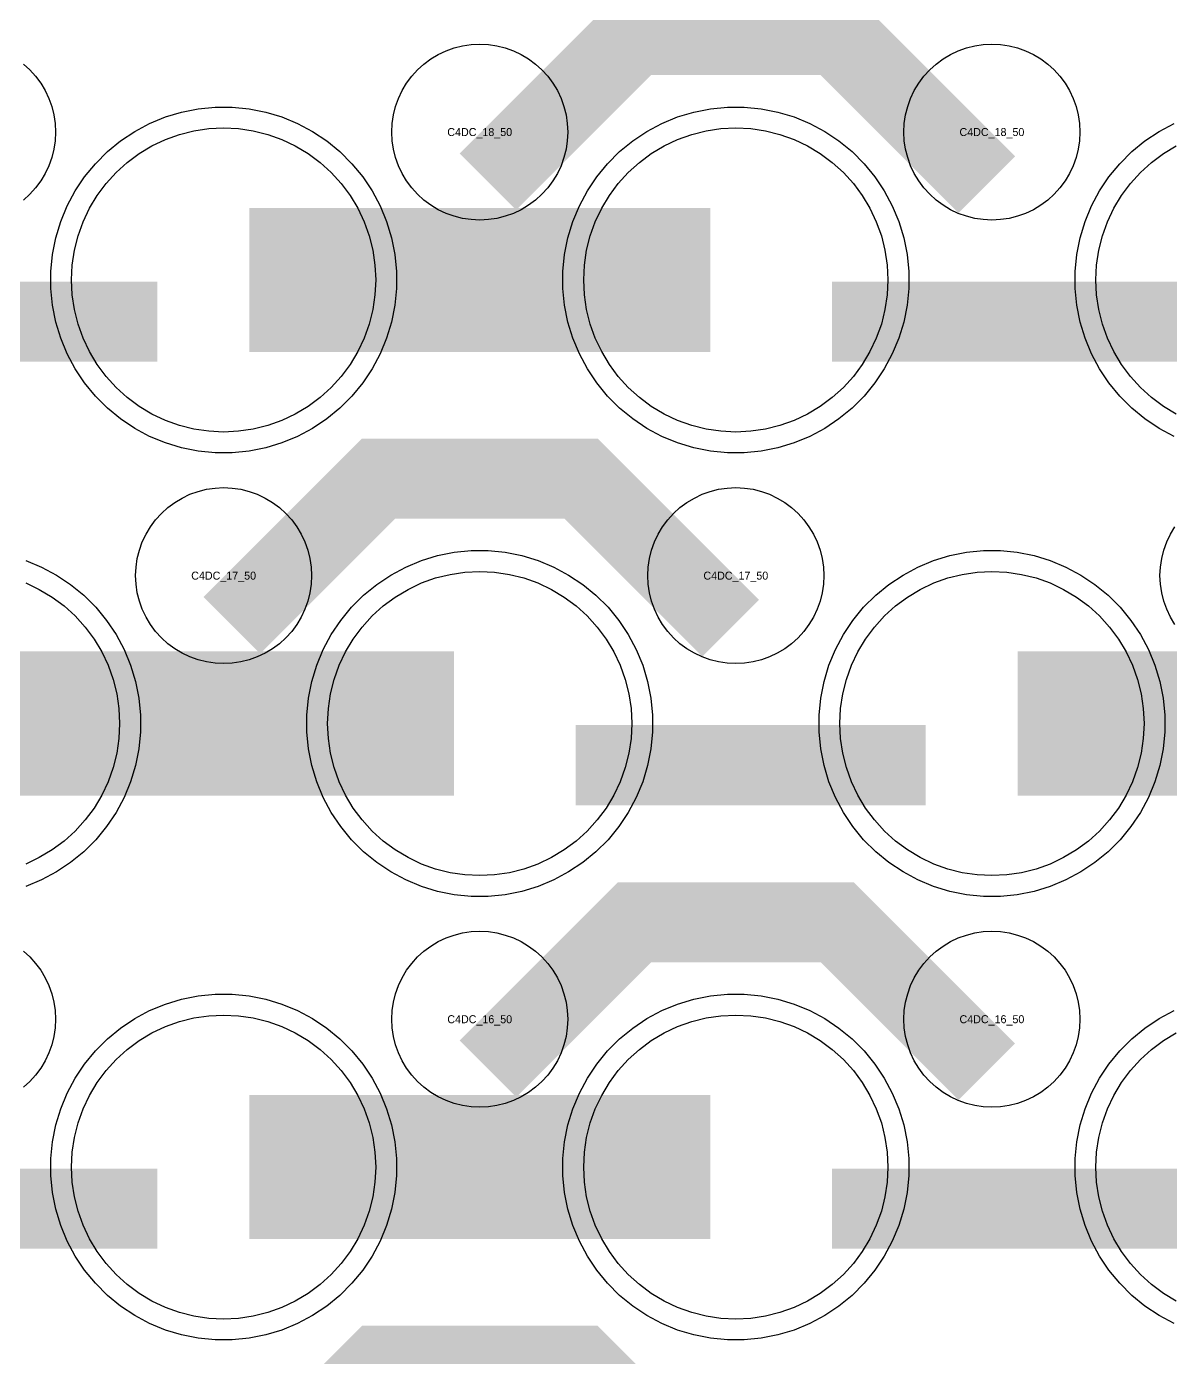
# Model space of a CAD drawing. Extents: x -11880 to 11880, y -14992 to 14992.
# Drawn here: x 3938.5 to 4295.8, y -12682 to -12266.3 of the extents above; entities that cross this region are included whole.
import ezdxf
from ezdxf.enums import TextEntityAlignment as Align

# ---------------------------------------------------------------- set-up
doc = ezdxf.new("R2010")
doc.units = 0
doc.header["$MEASUREMENT"] = 0
for name, color, linetype in [('GDS_775_DT_237', 138, 'CONTINUOUS'), ('RDL1_FS', 34, 'CONTINUOUS'), ('RDL_BS', 160, 'CONTINUOUS')]:
    doc.layers.add(name, color=color, linetype=linetype)

msp = doc.modelspace()

# ---------------------------------------------------------------- linework, layer by layer
at = {"layer": 'RDL1_FS', "color": 241, "true_color": 0xf7abae}
for points in [[(4000, -12392.919), (3995.343, -12392.69), (3990.732, -12392.006), (3986.209, -12390.874), (3981.819, -12389.302), (3977.605, -12387.31), (3973.605, -12384.912), (3969.86, -12382.134), (3966.406, -12379.004), (3963.276, -12375.55), (3960.498, -12371.805), (3958.1, -12367.805), (3956.108, -12363.591), (3954.536, -12359.201), (3953.404, -12354.678), (3952.72, -12350.067), (3952.491, -12345.41), (3952.72, -12340.753), (3953.404, -12336.142), (3954.536, -12331.619), (3956.108, -12327.229), (3958.1, -12323.015), (3960.498, -12319.015), (3963.276, -12315.27), (3966.406, -12311.816), (3969.86, -12308.686), (3973.605, -12305.908), (3977.605, -12303.51), (3981.819, -12301.518), (3986.209, -12299.946), (3990.732, -12298.814), (3995.343, -12298.13), (4000, -12297.901), (4004.657, -12298.13), (4009.268, -12298.814), (4013.791, -12299.946), (4018.181, -12301.518), (4022.395, -12303.51), (4026.395, -12305.908), (4030.14, -12308.686), (4033.594, -12311.816), (4036.724, -12315.27), (4039.502, -12319.015), (4041.9, -12323.015), (4043.892, -12327.229), (4045.464, -12331.619), (4046.596, -12336.142), (4047.28, -12340.753), (4047.509, -12345.41), (4047.28, -12350.067), (4046.596, -12354.678), (4045.464, -12359.201), (4043.892, -12363.591), (4041.9, -12367.805), (4039.502, -12371.805), (4036.724, -12375.55), (4033.594, -12379.004), (4030.14, -12382.134), (4026.395, -12384.912), (4022.395, -12387.31), (4018.181, -12389.302), (4013.791, -12390.874), (4009.268, -12392.006), (4004.657, -12392.69)], [(4160, -12392.919), (4155.343, -12392.69), (4150.732, -12392.006), (4146.209, -12390.874), (4141.819, -12389.302), (4137.605, -12387.31), (4133.605, -12384.912), (4129.86, -12382.134), (4126.406, -12379.004), (4123.276, -12375.55), (4120.498, -12371.805), (4118.1, -12367.805), (4116.108, -12363.591), (4114.536, -12359.201), (4113.404, -12354.678), (4112.72, -12350.067), (4112.491, -12345.41), (4112.72, -12340.753), (4113.404, -12336.142), (4114.536, -12331.619), (4116.108, -12327.229), (4118.1, -12323.015), (4120.498, -12319.015), (4123.276, -12315.27), (4126.406, -12311.816), (4129.86, -12308.686), (4133.605, -12305.908), (4137.605, -12303.51), (4141.819, -12301.518), (4146.209, -12299.946), (4150.732, -12298.814), (4155.343, -12298.13), (4160, -12297.901), (4164.657, -12298.13), (4169.268, -12298.814), (4173.791, -12299.946), (4178.181, -12301.518), (4182.395, -12303.51), (4186.395, -12305.908), (4190.14, -12308.686), (4193.594, -12311.816), (4196.724, -12315.27), (4199.502, -12319.015), (4201.9, -12323.015), (4203.892, -12327.229), (4205.464, -12331.619), (4206.596, -12336.142), (4207.28, -12340.753), (4207.509, -12345.41), (4207.28, -12350.067), (4206.596, -12354.678), (4205.464, -12359.201), (4203.892, -12363.591), (4201.9, -12367.805), (4199.502, -12371.805), (4196.724, -12375.55), (4193.594, -12379.004), (4190.14, -12382.134), (4186.395, -12384.912), (4182.395, -12387.31), (4178.181, -12389.302), (4173.791, -12390.874), (4169.268, -12392.006), (4164.657, -12392.69)], [(4080, -12531.484), (4075.343, -12531.255), (4070.732, -12530.571), (4066.209, -12529.439), (4061.819, -12527.867), (4057.605, -12525.875), (4053.605, -12523.477), (4049.86, -12520.699), (4046.406, -12517.569), (4043.276, -12514.115), (4040.498, -12510.37), (4038.1, -12506.37), (4036.108, -12502.156), (4034.536, -12497.766), (4033.404, -12493.243), (4032.72, -12488.632), (4032.491, -12483.975), (4032.72, -12479.318), (4033.404, -12474.707), (4034.536, -12470.184), (4036.108, -12465.794), (4038.1, -12461.58), (4040.498, -12457.58), (4043.276, -12453.835), (4046.406, -12450.381), (4049.86, -12447.251), (4053.605, -12444.473), (4057.605, -12442.075), (4061.819, -12440.083), (4066.209, -12438.511), (4070.732, -12437.379), (4075.343, -12436.695), (4080, -12436.466), (4084.657, -12436.695), (4089.268, -12437.379), (4093.791, -12438.511), (4098.181, -12440.083), (4102.395, -12442.075), (4106.395, -12444.473), (4110.14, -12447.251), (4113.594, -12450.381), (4116.724, -12453.835), (4119.502, -12457.58), (4121.9, -12461.58), (4123.892, -12465.794), (4125.464, -12470.184), (4126.596, -12474.707), (4127.28, -12479.318), (4127.509, -12483.975), (4127.28, -12488.632), (4126.596, -12493.243), (4125.464, -12497.766), (4123.892, -12502.156), (4121.9, -12506.37), (4119.502, -12510.37), (4116.724, -12514.115), (4113.594, -12517.569), (4110.14, -12520.699), (4106.395, -12523.477), (4102.395, -12525.875), (4098.181, -12527.867), (4093.791, -12529.439), (4089.268, -12530.571), (4084.657, -12531.255)], [(4240, -12531.484), (4235.343, -12531.255), (4230.732, -12530.571), (4226.209, -12529.439), (4221.819, -12527.867), (4217.605, -12525.875), (4213.605, -12523.477), (4209.86, -12520.699), (4206.406, -12517.569), (4203.276, -12514.115), (4200.498, -12510.37), (4198.1, -12506.37), (4196.108, -12502.156), (4194.536, -12497.766), (4193.404, -12493.243), (4192.72, -12488.632), (4192.491, -12483.975), (4192.72, -12479.318), (4193.404, -12474.707), (4194.536, -12470.184), (4196.108, -12465.794), (4198.1, -12461.58), (4200.498, -12457.58), (4203.276, -12453.835), (4206.406, -12450.381), (4209.86, -12447.251), (4213.605, -12444.473), (4217.605, -12442.075), (4221.819, -12440.083), (4226.209, -12438.511), (4230.732, -12437.379), (4235.343, -12436.695), (4240, -12436.466), (4244.657, -12436.695), (4249.268, -12437.379), (4253.791, -12438.511), (4258.181, -12440.083), (4262.395, -12442.075), (4266.395, -12444.473), (4270.14, -12447.251), (4273.594, -12450.381), (4276.724, -12453.835), (4279.502, -12457.58), (4281.9, -12461.58), (4283.892, -12465.794), (4285.464, -12470.184), (4286.596, -12474.707), (4287.28, -12479.318), (4287.509, -12483.975), (4287.28, -12488.632), (4286.596, -12493.243), (4285.464, -12497.766), (4283.892, -12502.156), (4281.9, -12506.37), (4279.502, -12510.37), (4276.724, -12514.115), (4273.594, -12517.569), (4270.14, -12520.699), (4266.395, -12523.477), (4262.395, -12525.875), (4258.181, -12527.867), (4253.791, -12529.439), (4249.268, -12530.571), (4244.657, -12531.255)]]:
    msp.add_lwpolyline(points, close=True, dxfattribs=at)
for points in [[(4297.605, -12387.31), (4293.605, -12384.912), (4289.86, -12382.134), (4286.406, -12379.004), (4283.276, -12375.55), (4280.498, -12371.805), (4278.1, -12367.805), (4276.108, -12363.591), (4274.536, -12359.201), (4273.404, -12354.678), (4272.72, -12350.067), (4272.491, -12345.41), (4272.72, -12340.753), (4273.404, -12336.142), (4274.536, -12331.619), (4276.108, -12327.229), (4278.1, -12323.015), (4280.498, -12319.015), (4283.276, -12315.27), (4286.406, -12311.816), (4289.86, -12308.686), (4293.605, -12305.908), (4297.605, -12303.51)], [(3938.181, -12440.083), (3942.395, -12442.075), (3946.395, -12444.473), (3950.14, -12447.251), (3953.594, -12450.381), (3956.724, -12453.835), (3959.502, -12457.58), (3961.9, -12461.58), (3963.892, -12465.794), (3965.464, -12470.184), (3966.596, -12474.707), (3967.28, -12479.318), (3967.509, -12483.975), (3967.28, -12488.632), (3966.596, -12493.243), (3965.464, -12497.766), (3963.892, -12502.156), (3961.9, -12506.37), (3959.502, -12510.37), (3956.724, -12514.115), (3953.594, -12517.569), (3950.14, -12520.699), (3946.395, -12523.477), (3942.395, -12525.875), (3938.181, -12527.867)]]:
    msp.add_lwpolyline(points, dxfattribs=at)
for points in [[(4008.002, -12345.41, 45, 45, 0), (4080.002, -12345.41, 45, 45, 0)], [(4080.002, -12345.41, 45, 45, 0), (4152.002, -12345.41, 45, 45, 0)], [(3928.002, -12483.975, 45, 45, 0), (4000.002, -12483.975, 45, 45, 0)], [(4000.002, -12483.975, 45, 45, 0), (4072.002, -12483.975, 45, 45, 0)], [(4248.002, -12483.975, 45, 45, 0), (4320.002, -12483.975, 45, 45, 0)]]:
    msp.add_lwpolyline(points, format="xyseb", dxfattribs=at)
at = {"layer": 'RDL1_FS'}
for points in [[(4000, -12670.049), (3995.343, -12669.82), (3990.732, -12669.136), (3986.209, -12668.004), (3981.819, -12666.432), (3977.605, -12664.44), (3973.605, -12662.042), (3969.86, -12659.264), (3966.406, -12656.134), (3963.276, -12652.68), (3960.498, -12648.935), (3958.1, -12644.935), (3956.108, -12640.721), (3954.536, -12636.331), (3953.404, -12631.808), (3952.72, -12627.197), (3952.491, -12622.54), (3952.72, -12617.883), (3953.404, -12613.272), (3954.536, -12608.749), (3956.108, -12604.359), (3958.1, -12600.145), (3960.498, -12596.145), (3963.276, -12592.4), (3966.406, -12588.946), (3969.86, -12585.816), (3973.605, -12583.038), (3977.605, -12580.64), (3981.819, -12578.648), (3986.209, -12577.076), (3990.732, -12575.944), (3995.343, -12575.26), (4000, -12575.031), (4004.657, -12575.26), (4009.268, -12575.944), (4013.791, -12577.076), (4018.181, -12578.648), (4022.395, -12580.64), (4026.395, -12583.038), (4030.14, -12585.816), (4033.594, -12588.946), (4036.724, -12592.4), (4039.502, -12596.145), (4041.9, -12600.145), (4043.892, -12604.359), (4045.464, -12608.749), (4046.596, -12613.272), (4047.28, -12617.883), (4047.509, -12622.54), (4047.28, -12627.197), (4046.596, -12631.808), (4045.464, -12636.331), (4043.892, -12640.721), (4041.9, -12644.935), (4039.502, -12648.935), (4036.724, -12652.68), (4033.594, -12656.134), (4030.14, -12659.264), (4026.395, -12662.042), (4022.395, -12664.44), (4018.181, -12666.432), (4013.791, -12668.004), (4009.268, -12669.136), (4004.657, -12669.82)], [(4160, -12670.049), (4155.343, -12669.82), (4150.732, -12669.136), (4146.209, -12668.004), (4141.819, -12666.432), (4137.605, -12664.44), (4133.605, -12662.042), (4129.86, -12659.264), (4126.406, -12656.134), (4123.276, -12652.68), (4120.498, -12648.935), (4118.1, -12644.935), (4116.108, -12640.721), (4114.536, -12636.331), (4113.404, -12631.808), (4112.72, -12627.197), (4112.491, -12622.54), (4112.72, -12617.883), (4113.404, -12613.272), (4114.536, -12608.749), (4116.108, -12604.359), (4118.1, -12600.145), (4120.498, -12596.145), (4123.276, -12592.4), (4126.406, -12588.946), (4129.86, -12585.816), (4133.605, -12583.038), (4137.605, -12580.64), (4141.819, -12578.648), (4146.209, -12577.076), (4150.732, -12575.944), (4155.343, -12575.26), (4160, -12575.031), (4164.657, -12575.26), (4169.268, -12575.944), (4173.791, -12577.076), (4178.181, -12578.648), (4182.395, -12580.64), (4186.395, -12583.038), (4190.14, -12585.816), (4193.594, -12588.946), (4196.724, -12592.4), (4199.502, -12596.145), (4201.9, -12600.145), (4203.892, -12604.359), (4205.464, -12608.749), (4206.596, -12613.272), (4207.28, -12617.883), (4207.509, -12622.54), (4207.28, -12627.197), (4206.596, -12631.808), (4205.464, -12636.331), (4203.892, -12640.721), (4201.9, -12644.935), (4199.502, -12648.935), (4196.724, -12652.68), (4193.594, -12656.134), (4190.14, -12659.264), (4186.395, -12662.042), (4182.395, -12664.44), (4178.181, -12666.432), (4173.791, -12668.004), (4169.268, -12669.136), (4164.657, -12669.82)]]:
    msp.add_lwpolyline(points, close=True, dxfattribs=at)
msp.add_lwpolyline([(4297.605, -12664.44), (4293.605, -12662.042), (4289.86, -12659.264), (4286.406, -12656.134), (4283.276, -12652.68), (4280.498, -12648.935), (4278.1, -12644.935), (4276.108, -12640.721), (4274.536, -12636.331), (4273.404, -12631.808), (4272.72, -12627.197), (4272.491, -12622.54), (4272.72, -12617.883), (4273.404, -12613.272), (4274.536, -12608.749), (4276.108, -12604.359), (4278.1, -12600.145), (4280.498, -12596.145), (4283.276, -12592.4), (4286.406, -12588.946), (4289.86, -12585.816), (4293.605, -12583.038), (4297.605, -12580.64)], dxfattribs=at)
for points in [[(4008.002, -12622.54, 45, 45, 0), (4080.002, -12622.54, 45, 45, 0)], [(4080.002, -12622.54, 45, 45, 0), (4152.002, -12622.54, 45, 45, 0)]]:
    msp.add_lwpolyline(points, format="xyseb", dxfattribs=at)
at = {"layer": 'RDL_BS'}
for points in [[(4082.562, -12314.724, 25, 25, 0), (4128.377, -12268.909, 25, 25, 0), (4161.93, -12268.909, 25, 25, 0)], [(4238.401, -12315.623, 25, 25, 0), (4191.687, -12268.909, 25, 25, 0), (4161.929, -12268.909, 25, 25, 0)], [(4002.562, -12453.289, 25, 25, 0), (4048.377, -12407.474, 25, 25, 0), (4081.93, -12407.474, 25, 25, 0)], [(4158.401, -12454.188, 25, 25, 0), (4111.687, -12407.474, 25, 25, 0), (4081.929, -12407.474, 25, 25, 0)], [(4082.562, -12591.854, 25, 25, 0), (4128.377, -12546.039, 25, 25, 0), (4161.93, -12546.039, 25, 25, 0)], [(4238.401, -12592.753, 25, 25, 0), (4191.687, -12546.039, 25, 25, 0), (4161.929, -12546.039, 25, 25, 0)], [(3870.016, -12635.553, 25, 25, 0), (3979.281, -12635.553, 25, 25, 0)], [(4190.016, -12635.553, 25, 25, 0), (4299.281, -12635.553, 25, 25, 0)], [(4002.562, -12730.419, 25, 25, 0), (4048.377, -12684.604, 25, 25, 0), (4081.93, -12684.604, 25, 25, 0)], [(4158.401, -12731.318, 25, 25, 0), (4111.687, -12684.604, 25, 25, 0), (4081.929, -12684.604, 25, 25, 0)]]:
    msp.add_lwpolyline(points, format="xyseb", dxfattribs=at)
for points in [[(4080, -12326.716), (4077.307, -12326.584), (4074.635, -12326.188), (4072.016, -12325.531), (4069.481, -12324.624), (4067.044, -12323.472), (4064.72, -12322.079), (4062.557, -12320.476), (4060.558, -12318.664), (4058.746, -12316.665), (4057.143, -12314.502), (4055.75, -12312.178), (4054.598, -12309.741), (4053.691, -12307.206), (4053.034, -12304.587), (4052.638, -12301.915), (4052.506, -12299.222), (4052.638, -12296.529), (4053.034, -12293.857), (4053.691, -12291.238), (4054.598, -12288.703), (4055.75, -12286.266), (4057.143, -12283.942), (4058.746, -12281.779), (4060.558, -12279.78), (4062.557, -12277.968), (4064.72, -12276.365), (4067.044, -12274.972), (4069.481, -12273.82), (4072.016, -12272.913), (4074.635, -12272.256), (4077.307, -12271.86), (4080, -12271.728), (4082.693, -12271.86), (4085.365, -12272.256), (4087.984, -12272.913), (4090.519, -12273.82), (4092.956, -12274.972), (4095.28, -12276.365), (4097.443, -12277.968), (4099.442, -12279.78), (4101.254, -12281.779), (4102.857, -12283.942), (4104.25, -12286.266), (4105.402, -12288.703), (4106.309, -12291.238), (4106.966, -12293.857), (4107.362, -12296.529), (4107.494, -12299.222), (4107.362, -12301.915), (4106.966, -12304.587), (4106.309, -12307.206), (4105.402, -12309.741), (4104.25, -12312.178), (4102.857, -12314.502), (4101.254, -12316.665), (4099.442, -12318.664), (4097.443, -12320.476), (4095.28, -12322.079), (4092.956, -12323.472), (4090.519, -12324.624), (4087.984, -12325.531), (4085.365, -12326.188), (4082.693, -12326.584)], [(4240, -12326.716), (4237.307, -12326.584), (4234.635, -12326.188), (4232.016, -12325.531), (4229.481, -12324.624), (4227.044, -12323.472), (4224.72, -12322.079), (4222.557, -12320.476), (4220.558, -12318.664), (4218.746, -12316.665), (4217.143, -12314.502), (4215.75, -12312.178), (4214.598, -12309.741), (4213.691, -12307.206), (4213.034, -12304.587), (4212.638, -12301.915), (4212.506, -12299.222), (4212.638, -12296.529), (4213.034, -12293.857), (4213.691, -12291.238), (4214.598, -12288.703), (4215.75, -12286.266), (4217.143, -12283.942), (4218.746, -12281.779), (4220.558, -12279.78), (4222.557, -12277.968), (4224.72, -12276.365), (4227.044, -12274.972), (4229.481, -12273.82), (4232.016, -12272.913), (4234.635, -12272.256), (4237.307, -12271.86), (4240, -12271.728), (4242.693, -12271.86), (4245.365, -12272.256), (4247.984, -12272.913), (4250.519, -12273.82), (4252.956, -12274.972), (4255.28, -12276.365), (4257.443, -12277.968), (4259.442, -12279.78), (4261.254, -12281.779), (4262.857, -12283.942), (4264.25, -12286.266), (4265.402, -12288.703), (4266.309, -12291.238), (4266.966, -12293.857), (4267.362, -12296.529), (4267.494, -12299.222), (4267.362, -12301.915), (4266.966, -12304.587), (4266.309, -12307.206), (4265.402, -12309.741), (4264.25, -12312.178), (4262.857, -12314.502), (4261.254, -12316.665), (4259.442, -12318.664), (4257.443, -12320.476), (4255.28, -12322.079), (4252.956, -12323.472), (4250.519, -12324.624), (4247.984, -12325.531), (4245.365, -12326.188), (4242.693, -12326.584)], [(4000, -12465.281), (3997.307, -12465.149), (3994.635, -12464.753), (3992.016, -12464.096), (3989.481, -12463.189), (3987.044, -12462.037), (3984.72, -12460.644), (3982.557, -12459.041), (3980.558, -12457.229), (3978.746, -12455.23), (3977.143, -12453.067), (3975.75, -12450.743), (3974.598, -12448.306), (3973.691, -12445.771), (3973.034, -12443.152), (3972.638, -12440.48), (3972.506, -12437.787), (3972.638, -12435.094), (3973.034, -12432.422), (3973.691, -12429.803), (3974.598, -12427.268), (3975.75, -12424.831), (3977.143, -12422.507), (3978.746, -12420.344), (3980.558, -12418.345), (3982.557, -12416.533), (3984.72, -12414.93), (3987.044, -12413.537), (3989.481, -12412.385), (3992.016, -12411.478), (3994.635, -12410.821), (3997.307, -12410.425), (4000, -12410.293), (4002.693, -12410.425), (4005.365, -12410.821), (4007.984, -12411.478), (4010.519, -12412.385), (4012.956, -12413.537), (4015.28, -12414.93), (4017.443, -12416.533), (4019.442, -12418.345), (4021.254, -12420.344), (4022.857, -12422.507), (4024.25, -12424.831), (4025.402, -12427.268), (4026.309, -12429.803), (4026.966, -12432.422), (4027.362, -12435.094), (4027.494, -12437.787), (4027.362, -12440.48), (4026.966, -12443.152), (4026.309, -12445.771), (4025.402, -12448.306), (4024.25, -12450.743), (4022.857, -12453.067), (4021.254, -12455.23), (4019.442, -12457.229), (4017.443, -12459.041), (4015.28, -12460.644), (4012.956, -12462.037), (4010.519, -12463.189), (4007.984, -12464.096), (4005.365, -12464.753), (4002.693, -12465.149)], [(4160, -12465.281), (4157.307, -12465.149), (4154.635, -12464.753), (4152.016, -12464.096), (4149.481, -12463.189), (4147.044, -12462.037), (4144.72, -12460.644), (4142.557, -12459.041), (4140.558, -12457.229), (4138.746, -12455.23), (4137.143, -12453.067), (4135.75, -12450.743), (4134.598, -12448.306), (4133.691, -12445.771), (4133.034, -12443.152), (4132.638, -12440.48), (4132.506, -12437.787), (4132.638, -12435.094), (4133.034, -12432.422), (4133.691, -12429.803), (4134.598, -12427.268), (4135.75, -12424.831), (4137.143, -12422.507), (4138.746, -12420.344), (4140.558, -12418.345), (4142.557, -12416.533), (4144.72, -12414.93), (4147.044, -12413.537), (4149.481, -12412.385), (4152.016, -12411.478), (4154.635, -12410.821), (4157.307, -12410.425), (4160, -12410.293), (4162.693, -12410.425), (4165.365, -12410.821), (4167.984, -12411.478), (4170.519, -12412.385), (4172.956, -12413.537), (4175.28, -12414.93), (4177.443, -12416.533), (4179.442, -12418.345), (4181.254, -12420.344), (4182.857, -12422.507), (4184.25, -12424.831), (4185.402, -12427.268), (4186.309, -12429.803), (4186.966, -12432.422), (4187.362, -12435.094), (4187.494, -12437.787), (4187.362, -12440.48), (4186.966, -12443.152), (4186.309, -12445.771), (4185.402, -12448.306), (4184.25, -12450.743), (4182.857, -12453.067), (4181.254, -12455.23), (4179.442, -12457.229), (4177.443, -12459.041), (4175.28, -12460.644), (4172.956, -12462.037), (4170.519, -12463.189), (4167.984, -12464.096), (4165.365, -12464.753), (4162.693, -12465.149)], [(4080, -12603.846), (4077.307, -12603.714), (4074.635, -12603.318), (4072.016, -12602.661), (4069.481, -12601.754), (4067.044, -12600.602), (4064.72, -12599.209), (4062.557, -12597.606), (4060.558, -12595.794), (4058.746, -12593.795), (4057.143, -12591.632), (4055.75, -12589.308), (4054.598, -12586.871), (4053.691, -12584.336), (4053.034, -12581.717), (4052.638, -12579.045), (4052.506, -12576.352), (4052.638, -12573.659), (4053.034, -12570.987), (4053.691, -12568.368), (4054.598, -12565.833), (4055.75, -12563.396), (4057.143, -12561.072), (4058.746, -12558.909), (4060.558, -12556.91), (4062.557, -12555.098), (4064.72, -12553.495), (4067.044, -12552.102), (4069.481, -12550.95), (4072.016, -12550.043), (4074.635, -12549.386), (4077.307, -12548.99), (4080, -12548.858), (4082.693, -12548.99), (4085.365, -12549.386), (4087.984, -12550.043), (4090.519, -12550.95), (4092.956, -12552.102), (4095.28, -12553.495), (4097.443, -12555.098), (4099.442, -12556.91), (4101.254, -12558.909), (4102.857, -12561.072), (4104.25, -12563.396), (4105.402, -12565.833), (4106.309, -12568.368), (4106.966, -12570.987), (4107.362, -12573.659), (4107.494, -12576.352), (4107.362, -12579.045), (4106.966, -12581.717), (4106.309, -12584.336), (4105.402, -12586.871), (4104.25, -12589.308), (4102.857, -12591.632), (4101.254, -12593.795), (4099.442, -12595.794), (4097.443, -12597.606), (4095.28, -12599.209), (4092.956, -12600.602), (4090.519, -12601.754), (4087.984, -12602.661), (4085.365, -12603.318), (4082.693, -12603.714)], [(4240, -12603.846), (4237.307, -12603.714), (4234.635, -12603.318), (4232.016, -12602.661), (4229.481, -12601.754), (4227.044, -12600.602), (4224.72, -12599.209), (4222.557, -12597.606), (4220.558, -12595.794), (4218.746, -12593.795), (4217.143, -12591.632), (4215.75, -12589.308), (4214.598, -12586.871), (4213.691, -12584.336), (4213.034, -12581.717), (4212.638, -12579.045), (4212.506, -12576.352), (4212.638, -12573.659), (4213.034, -12570.987), (4213.691, -12568.368), (4214.598, -12565.833), (4215.75, -12563.396), (4217.143, -12561.072), (4218.746, -12558.909), (4220.558, -12556.91), (4222.557, -12555.098), (4224.72, -12553.495), (4227.044, -12552.102), (4229.481, -12550.95), (4232.016, -12550.043), (4234.635, -12549.386), (4237.307, -12548.99), (4240, -12548.858), (4242.693, -12548.99), (4245.365, -12549.386), (4247.984, -12550.043), (4250.519, -12550.95), (4252.956, -12552.102), (4255.28, -12553.495), (4257.443, -12555.098), (4259.442, -12556.91), (4261.254, -12558.909), (4262.857, -12561.072), (4264.25, -12563.396), (4265.402, -12565.833), (4266.309, -12568.368), (4266.966, -12570.987), (4267.362, -12573.659), (4267.494, -12576.352), (4267.362, -12579.045), (4266.966, -12581.717), (4266.309, -12584.336), (4265.402, -12586.871), (4264.25, -12589.308), (4262.857, -12591.632), (4261.254, -12593.795), (4259.442, -12595.794), (4257.443, -12597.606), (4255.28, -12599.209), (4252.956, -12600.602), (4250.519, -12601.754), (4247.984, -12602.661), (4245.365, -12603.318), (4242.693, -12603.714)], [(3997.356, -12676.54), (3992.062, -12676.023), (3986.835, -12674.977), (3981.795, -12673.446), (3976.885, -12671.415), (3972.223, -12668.923), (3967.809, -12665.976), (3963.708, -12662.614), (3959.926, -12658.832), (3956.564, -12654.731), (3953.617, -12650.317), (3951.125, -12645.655), (3949.094, -12640.745), (3947.563, -12635.705), (3946.517, -12630.478), (3946, -12625.184), (3946, -12619.896), (3946.517, -12614.602), (3947.563, -12609.375), (3949.094, -12604.335), (3951.125, -12599.425), (3953.617, -12594.763), (3956.564, -12590.349), (3959.926, -12586.248), (3963.708, -12582.466), (3967.809, -12579.104), (3972.223, -12576.157), (3976.885, -12573.665), (3981.795, -12571.634), (3986.835, -12570.103), (3992.062, -12569.057), (3997.356, -12568.54), (4002.644, -12568.54), (4007.938, -12569.057), (4013.165, -12570.103), (4018.205, -12571.634), (4023.115, -12573.665), (4027.777, -12576.157), (4032.191, -12579.104), (4036.292, -12582.466), (4040.074, -12586.248), (4043.436, -12590.349), (4046.383, -12594.763), (4048.875, -12599.425), (4050.906, -12604.335), (4052.437, -12609.375), (4053.483, -12614.602), (4054, -12619.896), (4054, -12625.184), (4053.483, -12630.478), (4052.437, -12635.705), (4050.906, -12640.745), (4048.875, -12645.655), (4046.383, -12650.317), (4043.436, -12654.731), (4040.074, -12658.832), (4036.292, -12662.614), (4032.191, -12665.976), (4027.777, -12668.923), (4023.115, -12671.415), (4018.205, -12673.446), (4013.165, -12674.977), (4007.938, -12676.023), (4002.644, -12676.54)], [(4157.356, -12676.54), (4152.062, -12676.023), (4146.835, -12674.977), (4141.795, -12673.446), (4136.885, -12671.415), (4132.223, -12668.923), (4127.809, -12665.976), (4123.708, -12662.614), (4119.926, -12658.832), (4116.564, -12654.731), (4113.617, -12650.317), (4111.125, -12645.655), (4109.094, -12640.745), (4107.563, -12635.705), (4106.517, -12630.478), (4106, -12625.184), (4106, -12619.896), (4106.517, -12614.602), (4107.563, -12609.375), (4109.094, -12604.335), (4111.125, -12599.425), (4113.617, -12594.763), (4116.564, -12590.349), (4119.926, -12586.248), (4123.708, -12582.466), (4127.809, -12579.104), (4132.223, -12576.157), (4136.885, -12573.665), (4141.795, -12571.634), (4146.835, -12570.103), (4152.062, -12569.057), (4157.356, -12568.54), (4162.644, -12568.54), (4167.938, -12569.057), (4173.165, -12570.103), (4178.205, -12571.634), (4183.115, -12573.665), (4187.777, -12576.157), (4192.191, -12579.104), (4196.292, -12582.466), (4200.074, -12586.248), (4203.436, -12590.349), (4206.383, -12594.763), (4208.875, -12599.425), (4210.906, -12604.335), (4212.437, -12609.375), (4213.483, -12614.602), (4214, -12619.896), (4214, -12625.184), (4213.483, -12630.478), (4212.437, -12635.705), (4210.906, -12640.745), (4208.875, -12645.655), (4206.383, -12650.317), (4203.436, -12654.731), (4200.074, -12658.832), (4196.292, -12662.614), (4192.191, -12665.976), (4187.777, -12668.923), (4183.115, -12671.415), (4178.205, -12673.446), (4173.165, -12674.977), (4167.938, -12676.023), (4162.644, -12676.54)]]:
    msp.add_lwpolyline(points, close=True, dxfattribs=at)
for points in [[(3937.443, -12277.968), (3939.442, -12279.78), (3941.254, -12281.779), (3942.857, -12283.942), (3944.25, -12286.266), (3945.402, -12288.703), (3946.309, -12291.238), (3946.966, -12293.857), (3947.362, -12296.529), (3947.494, -12299.222), (3947.362, -12301.915), (3946.966, -12304.587), (3946.309, -12307.206), (3945.402, -12309.741), (3944.25, -12312.178), (3942.857, -12314.502), (3941.254, -12316.665), (3939.442, -12318.664), (3937.443, -12320.476)], [(4297.143, -12453.067), (4295.75, -12450.743), (4294.598, -12448.306), (4293.691, -12445.771), (4293.034, -12443.152), (4292.638, -12440.48), (4292.506, -12437.787), (4292.638, -12435.094), (4293.034, -12432.422), (4293.691, -12429.803), (4294.598, -12427.268), (4295.75, -12424.831), (4297.143, -12422.507)], [(3937.443, -12555.098), (3939.442, -12556.91), (3941.254, -12558.909), (3942.857, -12561.072), (3944.25, -12563.396), (3945.402, -12565.833), (3946.309, -12568.368), (3946.966, -12570.987), (3947.362, -12573.659), (3947.494, -12576.352), (3947.362, -12579.045), (3946.966, -12581.717), (3946.309, -12584.336), (3945.402, -12586.871), (3944.25, -12589.308), (3942.857, -12591.632), (3941.254, -12593.795), (3939.442, -12595.794), (3937.443, -12597.606)], [(4296.885, -12671.415), (4292.223, -12668.923), (4287.809, -12665.976), (4283.708, -12662.614), (4279.926, -12658.832), (4276.564, -12654.731), (4273.617, -12650.317), (4271.125, -12645.655), (4269.094, -12640.745), (4267.563, -12635.705), (4266.517, -12630.478), (4266, -12625.184), (4266, -12619.896), (4266.517, -12614.602), (4267.563, -12609.375), (4269.094, -12604.335), (4271.125, -12599.425), (4273.617, -12594.763), (4276.564, -12590.349), (4279.926, -12586.248), (4283.708, -12582.466), (4287.809, -12579.104), (4292.223, -12576.157), (4296.885, -12573.665)]]:
    msp.add_lwpolyline(points, dxfattribs=at)
at = {"layer": 'RDL_BS', "color": 241, "true_color": 0xf7abae}
for points in [[(3997.356, -12399.41), (3992.062, -12398.893), (3986.835, -12397.847), (3981.795, -12396.316), (3976.885, -12394.285), (3972.223, -12391.793), (3967.809, -12388.846), (3963.708, -12385.484), (3959.926, -12381.702), (3956.564, -12377.601), (3953.617, -12373.187), (3951.125, -12368.525), (3949.094, -12363.615), (3947.563, -12358.575), (3946.517, -12353.348), (3946, -12348.054), (3946, -12342.766), (3946.517, -12337.472), (3947.563, -12332.245), (3949.094, -12327.205), (3951.125, -12322.295), (3953.617, -12317.633), (3956.564, -12313.219), (3959.926, -12309.118), (3963.708, -12305.336), (3967.809, -12301.974), (3972.223, -12299.027), (3976.885, -12296.535), (3981.795, -12294.504), (3986.835, -12292.973), (3992.062, -12291.927), (3997.356, -12291.41), (4002.644, -12291.41), (4007.938, -12291.927), (4013.165, -12292.973), (4018.205, -12294.504), (4023.115, -12296.535), (4027.777, -12299.027), (4032.191, -12301.974), (4036.292, -12305.336), (4040.074, -12309.118), (4043.436, -12313.219), (4046.383, -12317.633), (4048.875, -12322.295), (4050.906, -12327.205), (4052.437, -12332.245), (4053.483, -12337.472), (4054, -12342.766), (4054, -12348.054), (4053.483, -12353.348), (4052.437, -12358.575), (4050.906, -12363.615), (4048.875, -12368.525), (4046.383, -12373.187), (4043.436, -12377.601), (4040.074, -12381.702), (4036.292, -12385.484), (4032.191, -12388.846), (4027.777, -12391.793), (4023.115, -12394.285), (4018.205, -12396.316), (4013.165, -12397.847), (4007.938, -12398.893), (4002.644, -12399.41)], [(4157.356, -12399.41), (4152.062, -12398.893), (4146.835, -12397.847), (4141.795, -12396.316), (4136.885, -12394.285), (4132.223, -12391.793), (4127.809, -12388.846), (4123.708, -12385.484), (4119.926, -12381.702), (4116.564, -12377.601), (4113.617, -12373.187), (4111.125, -12368.525), (4109.094, -12363.615), (4107.563, -12358.575), (4106.517, -12353.348), (4106, -12348.054), (4106, -12342.766), (4106.517, -12337.472), (4107.563, -12332.245), (4109.094, -12327.205), (4111.125, -12322.295), (4113.617, -12317.633), (4116.564, -12313.219), (4119.926, -12309.118), (4123.708, -12305.336), (4127.809, -12301.974), (4132.223, -12299.027), (4136.885, -12296.535), (4141.795, -12294.504), (4146.835, -12292.973), (4152.062, -12291.927), (4157.356, -12291.41), (4162.644, -12291.41), (4167.938, -12291.927), (4173.165, -12292.973), (4178.205, -12294.504), (4183.115, -12296.535), (4187.777, -12299.027), (4192.191, -12301.974), (4196.292, -12305.336), (4200.074, -12309.118), (4203.436, -12313.219), (4206.383, -12317.633), (4208.875, -12322.295), (4210.906, -12327.205), (4212.437, -12332.245), (4213.483, -12337.472), (4214, -12342.766), (4214, -12348.054), (4213.483, -12353.348), (4212.437, -12358.575), (4210.906, -12363.615), (4208.875, -12368.525), (4206.383, -12373.187), (4203.436, -12377.601), (4200.074, -12381.702), (4196.292, -12385.484), (4192.191, -12388.846), (4187.777, -12391.793), (4183.115, -12394.285), (4178.205, -12396.316), (4173.165, -12397.847), (4167.938, -12398.893), (4162.644, -12399.41)], [(4077.356, -12537.975), (4072.062, -12537.458), (4066.835, -12536.412), (4061.795, -12534.881), (4056.885, -12532.85), (4052.223, -12530.358), (4047.809, -12527.411), (4043.708, -12524.049), (4039.926, -12520.267), (4036.564, -12516.166), (4033.617, -12511.752), (4031.125, -12507.09), (4029.094, -12502.18), (4027.563, -12497.14), (4026.517, -12491.913), (4026, -12486.619), (4026, -12481.331), (4026.517, -12476.037), (4027.563, -12470.81), (4029.094, -12465.77), (4031.125, -12460.86), (4033.617, -12456.198), (4036.564, -12451.784), (4039.926, -12447.683), (4043.708, -12443.901), (4047.809, -12440.539), (4052.223, -12437.592), (4056.885, -12435.1), (4061.795, -12433.069), (4066.835, -12431.538), (4072.062, -12430.492), (4077.356, -12429.975), (4082.644, -12429.975), (4087.938, -12430.492), (4093.165, -12431.538), (4098.205, -12433.069), (4103.115, -12435.1), (4107.777, -12437.592), (4112.191, -12440.539), (4116.292, -12443.901), (4120.074, -12447.683), (4123.436, -12451.784), (4126.383, -12456.198), (4128.875, -12460.86), (4130.906, -12465.77), (4132.437, -12470.81), (4133.483, -12476.037), (4134, -12481.331), (4134, -12486.619), (4133.483, -12491.913), (4132.437, -12497.14), (4130.906, -12502.18), (4128.875, -12507.09), (4126.383, -12511.752), (4123.436, -12516.166), (4120.074, -12520.267), (4116.292, -12524.049), (4112.191, -12527.411), (4107.777, -12530.358), (4103.115, -12532.85), (4098.205, -12534.881), (4093.165, -12536.412), (4087.938, -12537.458), (4082.644, -12537.975)], [(4237.356, -12537.975), (4232.062, -12537.458), (4226.835, -12536.412), (4221.795, -12534.881), (4216.885, -12532.85), (4212.223, -12530.358), (4207.809, -12527.411), (4203.708, -12524.049), (4199.926, -12520.267), (4196.564, -12516.166), (4193.617, -12511.752), (4191.125, -12507.09), (4189.094, -12502.18), (4187.563, -12497.14), (4186.517, -12491.913), (4186, -12486.619), (4186, -12481.331), (4186.517, -12476.037), (4187.563, -12470.81), (4189.094, -12465.77), (4191.125, -12460.86), (4193.617, -12456.198), (4196.564, -12451.784), (4199.926, -12447.683), (4203.708, -12443.901), (4207.809, -12440.539), (4212.223, -12437.592), (4216.885, -12435.1), (4221.795, -12433.069), (4226.835, -12431.538), (4232.062, -12430.492), (4237.356, -12429.975), (4242.644, -12429.975), (4247.938, -12430.492), (4253.165, -12431.538), (4258.205, -12433.069), (4263.115, -12435.1), (4267.777, -12437.592), (4272.191, -12440.539), (4276.292, -12443.901), (4280.074, -12447.683), (4283.436, -12451.784), (4286.383, -12456.198), (4288.875, -12460.86), (4290.906, -12465.77), (4292.437, -12470.81), (4293.483, -12476.037), (4294, -12481.331), (4294, -12486.619), (4293.483, -12491.913), (4292.437, -12497.14), (4290.906, -12502.18), (4288.875, -12507.09), (4286.383, -12511.752), (4283.436, -12516.166), (4280.074, -12520.267), (4276.292, -12524.049), (4272.191, -12527.411), (4267.777, -12530.358), (4263.115, -12532.85), (4258.205, -12534.881), (4253.165, -12536.412), (4247.938, -12537.458), (4242.644, -12537.975)]]:
    msp.add_lwpolyline(points, close=True, dxfattribs=at)
for points in [[(4296.885, -12394.285), (4292.223, -12391.793), (4287.809, -12388.846), (4283.708, -12385.484), (4279.926, -12381.702), (4276.564, -12377.601), (4273.617, -12373.187), (4271.125, -12368.525), (4269.094, -12363.615), (4267.563, -12358.575), (4266.517, -12353.348), (4266, -12348.054), (4266, -12342.766), (4266.517, -12337.472), (4267.563, -12332.245), (4269.094, -12327.205), (4271.125, -12322.295), (4273.617, -12317.633), (4276.564, -12313.219), (4279.926, -12309.118), (4283.708, -12305.336), (4287.809, -12301.974), (4292.223, -12299.027), (4296.885, -12296.535)], [(3938.205, -12433.069), (3943.115, -12435.1), (3947.777, -12437.592), (3952.191, -12440.539), (3956.292, -12443.901), (3960.074, -12447.683), (3963.436, -12451.784), (3966.383, -12456.198), (3968.875, -12460.86), (3970.906, -12465.77), (3972.437, -12470.81), (3973.483, -12476.037), (3974, -12481.331), (3974, -12486.619), (3973.483, -12491.913), (3972.437, -12497.14), (3970.906, -12502.18), (3968.875, -12507.09), (3966.383, -12511.752), (3963.436, -12516.166), (3960.074, -12520.267), (3956.292, -12524.049), (3952.191, -12527.411), (3947.777, -12530.358), (3943.115, -12532.85), (3938.205, -12534.881)]]:
    msp.add_lwpolyline(points, dxfattribs=at)
for points in [[(3870.016, -12358.423, 25, 25, 0), (3979.281, -12358.423, 25, 25, 0)], [(4190.016, -12358.423, 25, 25, 0), (4299.281, -12358.423, 25, 25, 0)], [(4110.016, -12496.988, 25, 25, 0), (4219.281, -12496.988, 25, 25, 0)]]:
    msp.add_lwpolyline(points, format="xyseb", dxfattribs=at)

# ---------------------------------------------------------------- texts
at = {"layer": 'GDS_775_DT_237'}
for s, p in [('C4DC_18_50', (4080, -12299.222)), ('C4DC_18_50', (4080, -12299.222)), ('C4DC_18_50', (4240, -12299.222)), ('C4DC_18_50', (4240, -12299.222)), ('C4DC_17_50', (4000, -12437.787)), ('C4DC_17_50', (4000, -12437.787)), ('C4DC_17_50', (4160, -12437.787)), ('C4DC_17_50', (4160, -12437.787)), ('C4DC_16_50', (4080, -12576.352)), ('C4DC_16_50', (4080, -12576.352)), ('C4DC_16_50', (4240, -12576.352)), ('C4DC_16_50', (4240, -12576.352))]:
    msp.add_text(s, height=2.5, dxfattribs=at).set_placement(p, align=Align.MIDDLE_CENTER)

doc.saveas('drawing.dxf')
